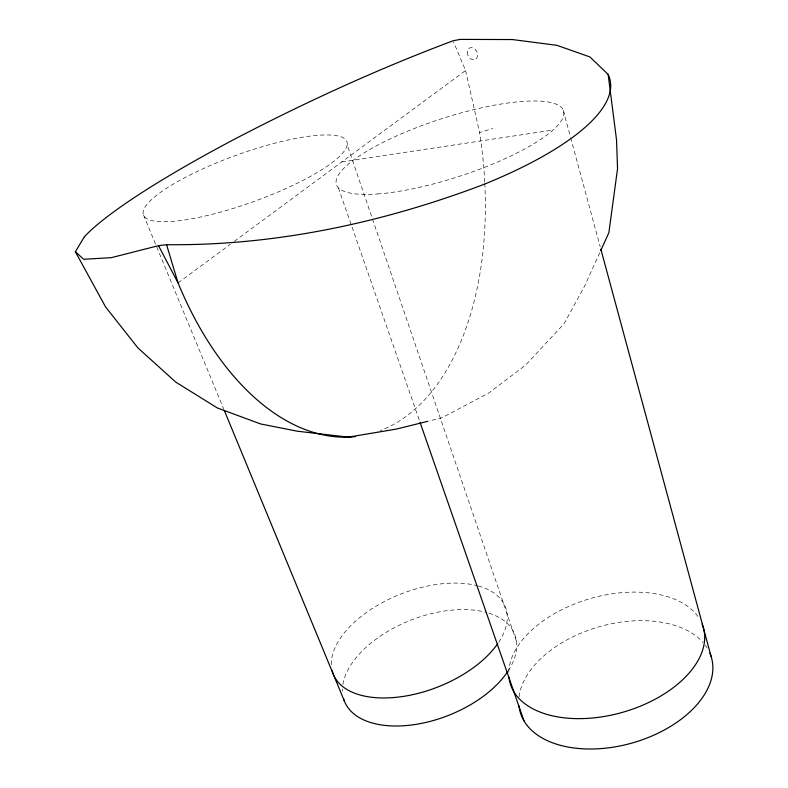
<?xml version="1.0" encoding="UTF-8"?>
<svg xmlns="http://www.w3.org/2000/svg" width="788" height="788" viewBox="0 0 788 788"><rect width="100%" height="100%" fill="white"/><g stroke="black" fill="none" stroke-linecap="round" stroke-linejoin="round"><path stroke-width="0.59" stroke-dasharray="3.94 2.96" d="M599.786 252.682L584.647 286.044L564.119 323.641L525.576 365.149L488.708 393.064L441.861 417.827L429.007 421.009M178.058 282.912L230.342 244.28M234.292 241.364L465.59 70.487L453.524 41.892M484.748 182.126A284.251 166.78 80.5 0 0 479.587 132.581L492.687 128.454M341.834 161.914L553.127 130.02M143.524 214.976L223.822 409.307M338.436 187.968L419.669 421.255M347.183 144.765A108.123 24.733 -19.8 0 1 190.44 219.005A108.123 24.733 -19.8 0 1 198.064 171.055A108.123 24.733 -19.8 0 1 347.183 144.765L516.554 641.718M563.282 110.428L570.345 136.521M570.67 137.713L600.21 246.821M465.59 70.487L479.587 132.581M488.885 613.163A91.477 51.21 -21.4 0 1 508.191 670.834M342.416 691.214A91.477 51.21 -21.4 0 1 342.435 688.889M342.888 684.437A91.477 51.21 -21.4 0 1 397.516 626.076A91.477 51.21 -21.4 0 1 486.551 612.473M478.316 585.976A92.403 50.028 -21.3 0 1 498.449 642.604M331.344 664.658A92.403 50.028 -21.3 0 1 382.239 602.662A92.403 50.028 -21.3 0 1 477.223 585.691M484.807 183.318A284.251 166.78 80.5 0 1 380.259 430.622M508.752 672.292A100.529 59.12 -16.1 0 1 591.404 598.259A100.529 59.12 -16.1 0 1 699.399 618.718M519.065 696.858A99.436 60.41 -15.9 0 1 597.629 627.209A99.436 60.41 -15.9 0 1 702.995 642.417M705.221 645.145A99.436 60.41 -15.9 0 1 707.191 648.031M467.274 52.097A6.412 4.866 64 0 0 474.859 59.632A6.412 4.866 64 0 0 475.272 49.349A6.412 4.866 64 0 0 467.274 52.097M377.353 193.976A119.412 30.131 -18 0 0 562.287 119.106A119.412 30.131 -18 0 0 409.996 130.217A119.412 30.131 -18 0 0 377.353 193.976"/><path stroke-width="1.18" d="M600.801 250.456L608.868 232.667L617.546 168.721L616.521 139.811L608.149 74.436L589.877 56.923L556.84 45.3L512.486 39.558L460.074 39.4L453.061 40.789C378.969 68.566 306.916 101.514 236.745 138.028A285.177 39.469 -25.1 0 0 84.405 236.745M427.835 421.294L396.285 429.105L348.197 437.143L297.263 431.194L260.572 423.934L217.33 407.948L175.763 382.111L137.9 347.902L105.612 306.995L75.362 251.736L84.395 236.745M483.94 184.372C382.761 222.797 275.101 245.905 166.573 244.684L158.526 245.659L111.344 257.656L83.695 259.291L75.362 251.736M158.526 245.659L178.058 282.912A284.251 166.78 80.5 0 0 355.516 436.621M224.294 410.45L344.425 701.182M420.073 422.417L524.02 720.921M166.573 244.684L178.058 282.912M600.85 249.195L711.062 656.296M507.502 671.869A91.477 51.21 -21.4 0 1 416.852 724.231A91.477 51.21 -21.4 0 1 343.696 699.074M497.701 643.697A92.403 50.028 -21.3 0 1 404.668 696.198A92.403 50.028 -21.3 0 1 332.152 670.687M702.138 624.116A100.529 59.12 -16.1 0 1 620.983 712.766A100.529 59.12 -16.1 0 1 508.93 677.069M709.86 653.124A99.436 60.41 -15.9 0 1 631.267 743.251A99.436 60.41 -15.9 0 1 519.006 705.989M608.139 74.436A284.596 85.124 -12.6 0 1 483.94 184.372"/></g></svg>
